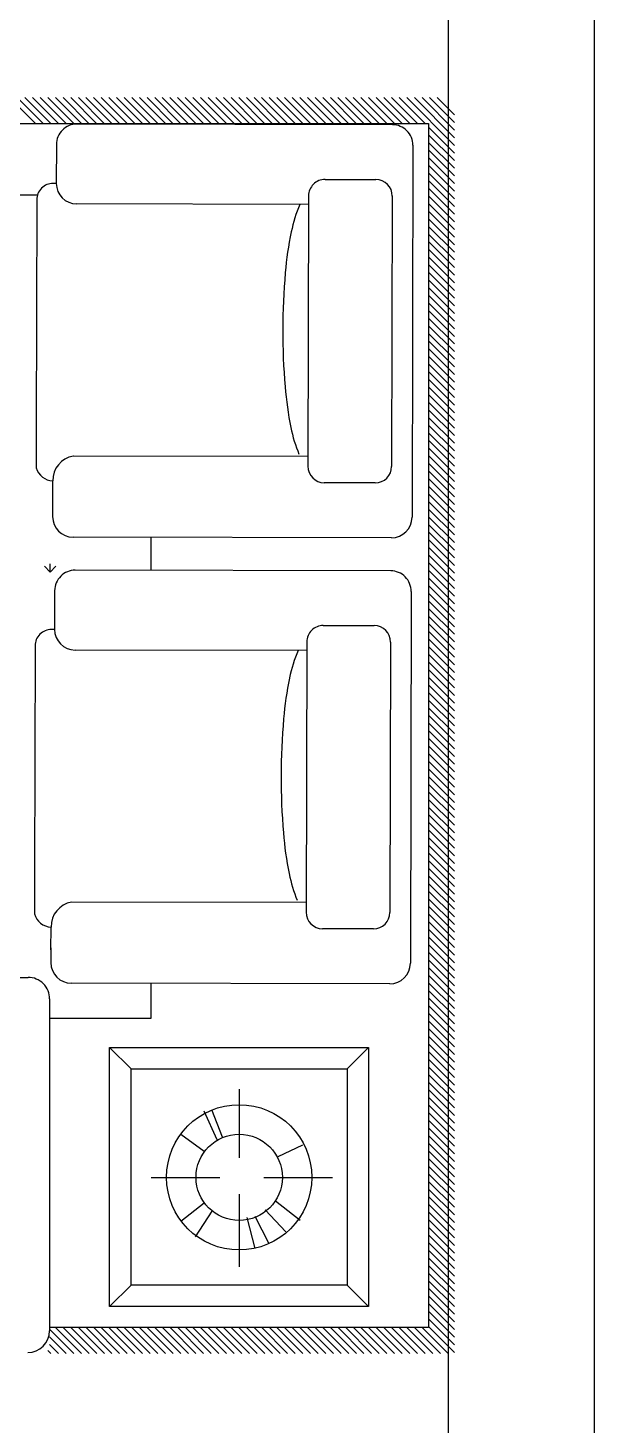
# Model space of a CAD drawing. Header units: inches. Extents: x 5.4 to 47.9, y 11.7 to 36.5.
# Drawn here: x 46.6 to 47.911, y 23.69 to 26.922 of the extents above; entities that cross this region are included whole.
import ezdxf

# ---------------------------------------------------------------- set-up
doc = ezdxf.new("R2010")
doc.units = ezdxf.units.IN
doc.header["$MEASUREMENT"] = 0
doc.layers.add('02', color=2, linetype='Continuous')
doc.layers.add('kadrbm', color=4, linetype='Continuous')

# ---------------------------------------------------------------- blocks, each defined once
blk = doc.blocks.new('kadrbm')
at = {"layer": 'kadrbm', "color": 4}
blk.add_lwpolyline([(0, 0), (0, 24.7972), (21, 24.7972), (21, 0), (0, 0)], close=True, dxfattribs=at)
blk.add_lwpolyline([(20.6631, 0.3257), (20.6631, 24.4603), (0.3369, 24.4603), (0.3369, 0.3257), (20.6631, 0.3257)], dxfattribs=at)

msp = doc.modelspace()

# ---------------------------------------------------------------- linework, layer by layer
at = {"layer": '02'}
for p, q in [((46.618, 26.7014), (46.558, 26.7614)), ((46.6357, 26.7014), (46.5757, 26.7614)), ((46.6533, 26.7014), (46.5933, 26.7614)), ((46.671, 26.7014), (46.611, 26.7614)), ((46.6887, 26.7014), (46.6287, 26.7614)), ((46.7064, 26.7014), (46.6464, 26.7614)), ((46.7241, 26.7014), (46.6641, 26.7614)), ((46.7417, 26.7014), (46.6817, 26.7614)), ((46.7594, 26.7014), (46.6994, 26.7614)), ((46.7771, 26.7014), (46.7171, 26.7614)), ((46.7948, 26.7014), (46.7348, 26.7614)), ((46.8124, 26.7014), (46.7524, 26.7614)), ((46.8301, 26.7014), (46.7701, 26.7614)), ((46.8478, 26.7014), (46.7878, 26.7614)), ((46.8655, 26.7014), (46.8055, 26.7614)), ((46.8832, 26.7014), (46.8232, 26.7614)), ((46.9008, 26.7014), (46.8408, 26.7614)), ((46.9185, 26.7014), (46.8585, 26.7614)), ((46.9362, 26.7014), (46.8762, 26.7614)), ((46.9539, 26.7014), (46.8939, 26.7614)), ((46.9715, 26.7014), (46.9115, 26.7614)), ((46.9892, 26.7014), (46.9292, 26.7614)), ((47.0069, 26.7014), (46.9469, 26.7614)), ((47.0246, 26.7014), (46.9646, 26.7614)), ((47.0423, 26.7014), (46.9823, 26.7614)), ((47.0599, 26.7014), (46.9999, 26.7614)), ((47.0776, 26.7014), (47.0176, 26.7614)), ((47.0953, 26.7014), (47.0353, 26.7614)), ((47.113, 26.7014), (47.053, 26.7614)), ((47.1306, 26.7014), (47.0706, 26.7614)), ((47.1483, 26.7014), (47.0883, 26.7614)), ((47.166, 26.7014), (47.106, 26.7614)), ((47.1837, 26.7014), (47.1237, 26.7614)), ((47.2014, 26.7014), (47.1414, 26.7614)), ((47.219, 26.7014), (47.159, 26.7614)), ((47.2367, 26.7014), (47.1767, 26.7614)), ((47.2544, 26.7014), (47.1944, 26.7614)), ((47.2721, 26.7014), (47.2121, 26.7614)), ((47.2897, 26.7014), (47.2297, 26.7614)), ((47.3074, 26.7014), (47.2474, 26.7614)), ((47.3251, 26.7014), (47.2651, 26.7614)), ((47.3428, 26.7014), (47.2828, 26.7614)), ((47.3605, 26.7014), (47.3005, 26.7614)), ((47.3781, 26.7014), (47.3181, 26.7614)), ((47.3958, 26.7014), (47.3358, 26.7614)), ((47.4135, 26.7014), (47.3535, 26.7614)), ((47.4312, 26.7014), (47.3712, 26.7614)), ((47.4488, 26.7014), (47.3888, 26.7614)), ((47.4665, 26.7014), (47.4065, 26.7614)), ((47.4842, 26.7014), (47.4242, 26.7614)), ((47.5019, 26.7014), (47.4419, 26.7614)), ((47.5196, 26.7014), (47.4596, 26.7614)), ((47.5879, 26.6507), (47.4772, 26.7614)), ((47.5879, 26.6684), (47.4949, 26.7614)), ((47.5879, 26.6861), (47.5126, 26.7614)), ((47.5879, 26.7038), (47.5303, 26.7614)), ((47.5879, 26.7214), (47.5479, 26.7614)), ((43.6764, 26.7014), (47.5279, 26.7014)), ((47.4441, 26.6984), (46.7138, 26.6999)), ((47.5279, 26.7014), (47.5279, 23.9151)), ((47.5879, 26.633), (47.5279, 26.693)), ((47.5879, 26.6154), (47.5279, 26.6754)), ((46.6662, 26.6525), (46.666, 26.5628)), ((47.4915, 26.6508), (47.4895, 25.7901)), ((47.5879, 26.5977), (47.5279, 26.6577)), ((47.5879, 26.58), (47.5279, 26.64)), ((47.5879, 26.5623), (47.5279, 26.6223)), ((47.5879, 26.5447), (47.5279, 26.6047)), ((47.5879, 26.527), (47.5279, 26.587)), ((46.666, 26.5628), (46.6588, 26.5627)), ((47.2881, 26.5719), (47.4058, 26.5716)), ((47.5879, 26.5093), (47.5279, 26.5693)), ((47.5879, 26.4916), (47.5279, 26.5516)), ((46.6207, 26.5247), (46.6196, 25.9971)), ((47.2499, 26.5141), (46.7134, 26.5152)), ((47.25, 26.5339), (47.2485, 25.9083)), ((47.4438, 26.5336), (47.4423, 25.9079)), ((47.5879, 26.4739), (47.5279, 26.5339)), ((47.5879, 26.4563), (47.5279, 26.5163)), ((47.5879, 26.4386), (47.5279, 26.4986)), ((47.5879, 26.4209), (47.5279, 26.4809)), ((47.5879, 26.4032), (47.5279, 26.4632)), ((47.5879, 26.3856), (47.5279, 26.4456)), ((47.5879, 26.3679), (47.5279, 26.4279)), ((47.5879, 26.3502), (47.5279, 26.4102)), ((47.5879, 26.3325), (47.5279, 26.3925)), ((47.5879, 26.3148), (47.5279, 26.3748)), ((47.5879, 26.2972), (47.5279, 26.3572)), ((47.5879, 26.2795), (47.5279, 26.3395)), ((47.5879, 26.2618), (47.5279, 26.3218)), ((47.5879, 26.2441), (47.5279, 26.3041)), ((47.5879, 26.2265), (47.5279, 26.2865)), ((47.5879, 26.2088), (47.5279, 26.2688)), ((47.5879, 26.1911), (47.5279, 26.2511)), ((47.5879, 26.1734), (47.5279, 26.2334)), ((47.5879, 26.1557), (47.5279, 26.2157)), ((47.5879, 26.1381), (47.5279, 26.1981)), ((47.5879, 26.1204), (47.5279, 26.1804)), ((47.5879, 26.1027), (47.5279, 26.1627)), ((47.5879, 26.085), (47.5279, 26.145)), ((47.5879, 26.0674), (47.5279, 26.1274)), ((47.5879, 26.0497), (47.5279, 26.1097)), ((47.5879, 26.032), (47.5279, 26.092)), ((47.5879, 26.0143), (47.5279, 26.0743)), ((47.5879, 25.9966), (47.5279, 26.0566)), ((47.5879, 25.979), (47.5279, 26.039)), ((46.6198, 26.0191), (46.6197, 25.9046)), ((47.5879, 25.9613), (47.5279, 26.0213)), ((47.5879, 25.9436), (47.5279, 26.0036)), ((47.5879, 25.9259), (47.5279, 25.9859)), ((47.5879, 25.9083), (47.5279, 25.9683)), ((47.2485, 25.9307), (46.7055, 25.9318)), ((47.5879, 25.8906), (47.5279, 25.9506)), ((47.5879, 25.8729), (47.5279, 25.9329)), ((47.5879, 25.8552), (47.5279, 25.9152)), ((47.5879, 25.8375), (47.5279, 25.8975)), ((46.6578, 25.8214), (46.6579, 25.8741)), ((47.4042, 25.8699), (47.2864, 25.8702)), ((47.5879, 25.8199), (47.5279, 25.8799)), ((47.5879, 25.8022), (47.5279, 25.8622)), ((47.5879, 25.7845), (47.5279, 25.8445)), ((46.6575, 25.8261), (46.6575, 25.7918)), ((47.5879, 25.7668), (47.5279, 25.8268)), ((47.5879, 25.7492), (47.5279, 25.8092)), ((47.5879, 25.7315), (47.5279, 25.7915)), ((47.5879, 25.7138), (47.5279, 25.7738)), ((47.4419, 25.7427), (46.7049, 25.7442)), ((47.5879, 25.6961), (47.5279, 25.7561)), ((47.5879, 25.6784), (47.5279, 25.7384)), ((47.5879, 25.6608), (47.5279, 25.7208)), ((47.5879, 25.6431), (47.5279, 25.7031)), ((46.652, 25.6635), (46.6387, 25.6768)), ((46.652, 25.6635), (46.652, 25.6823)), ((46.652, 25.6635), (46.6652, 25.6768)), ((47.5879, 25.6254), (47.5279, 25.6854)), ((47.4401, 25.6663), (46.7098, 25.6677)), ((47.5879, 25.6077), (47.5279, 25.6677)), ((47.5879, 25.5901), (47.5279, 25.6501)), ((46.6623, 25.6203), (46.6621, 25.5306)), ((47.4875, 25.6187), (47.4856, 24.758)), ((47.5879, 25.5724), (47.5279, 25.6324)), ((47.5879, 25.5547), (47.5279, 25.6147)), ((47.5879, 25.537), (47.5279, 25.597)), ((47.5879, 25.5193), (47.5279, 25.5793)), ((47.2841, 25.5397), (47.4019, 25.5395)), ((47.5879, 25.5017), (47.5279, 25.5617)), ((47.5879, 25.484), (47.5279, 25.544)), ((46.6621, 25.5306), (46.6548, 25.5305)), ((47.5879, 25.4663), (47.5279, 25.5263)), ((47.5879, 25.4486), (47.5279, 25.5086)), ((46.6168, 25.4926), (46.6157, 24.9649)), ((47.246, 25.4819), (46.7095, 25.483)), ((47.246, 25.5018), (47.2445, 24.8761)), ((47.4398, 25.5014), (47.4383, 24.8757)), ((47.5879, 25.431), (47.5279, 25.491)), ((47.5879, 25.4133), (47.5279, 25.4733)), ((47.5879, 25.3956), (47.5279, 25.4556)), ((47.5879, 25.3779), (47.5279, 25.4379)), ((47.5879, 25.3603), (47.5279, 25.4203)), ((47.5879, 25.3426), (47.5279, 25.4026)), ((47.5879, 25.3249), (47.5279, 25.3849)), ((47.5879, 25.3072), (47.5279, 25.3672)), ((47.5879, 25.2895), (47.5279, 25.3495)), ((47.5879, 25.2719), (47.5279, 25.3319)), ((47.5879, 25.2542), (47.5279, 25.3142)), ((47.5879, 25.2365), (47.5279, 25.2965)), ((47.5879, 25.2188), (47.5279, 25.2788)), ((47.5879, 25.2012), (47.5279, 25.2612)), ((47.5879, 25.1835), (47.5279, 25.2435)), ((47.5879, 25.1658), (47.5279, 25.2258)), ((47.5879, 25.1481), (47.5279, 25.2081)), ((47.5879, 25.1304), (47.5279, 25.1904)), ((47.5879, 25.1128), (47.5279, 25.1728)), ((47.5879, 25.0951), (47.5279, 25.1551)), ((47.5879, 25.0774), (47.5279, 25.1374)), ((47.5879, 25.0597), (47.5279, 25.1197)), ((47.5879, 25.0421), (47.5279, 25.1021)), ((47.5879, 25.0244), (47.5279, 25.0844)), ((47.5879, 25.0067), (47.5279, 25.0667)), ((47.5879, 24.989), (47.5279, 25.049)), ((47.5879, 24.9713), (47.5279, 25.0313)), ((47.5879, 24.9537), (47.5279, 25.0137)), ((47.5879, 24.936), (47.5279, 24.996)), ((46.6159, 24.9869), (46.6157, 24.8725)), ((47.5879, 24.9183), (47.5279, 24.9783)), ((47.5879, 24.9006), (47.5279, 24.9606)), ((47.5879, 24.883), (47.5279, 24.943)), ((47.5879, 24.8653), (47.5279, 24.9253)), ((47.2446, 24.8985), (46.7015, 24.8996)), ((47.5879, 24.8476), (47.5279, 24.9076)), ((47.5879, 24.8299), (47.5279, 24.8899)), ((47.5879, 24.8122), (47.5279, 24.8722)), ((46.6538, 24.7893), (46.6539, 24.8419)), ((47.4002, 24.8378), (47.2825, 24.838)), ((47.5879, 24.7946), (47.5279, 24.8546)), ((47.5879, 24.7769), (47.5279, 24.8369)), ((47.5879, 24.7592), (47.5279, 24.8192)), ((47.5879, 24.7415), (47.5279, 24.8015)), ((46.6536, 24.7939), (46.6535, 24.7596)), ((47.5879, 24.7239), (47.5279, 24.7839)), ((47.5879, 24.7062), (47.5279, 24.7662)), ((47.5879, 24.6885), (47.5279, 24.7485)), ((46.5008, 24.7256), (46.6008, 24.7255)), ((47.438, 24.7106), (46.7009, 24.712)), ((47.5879, 24.6708), (47.5279, 24.7308)), ((47.5879, 24.6531), (47.5279, 24.7131)), ((46.6507, 24.6755), (46.6504, 23.9076)), ((47.5879, 24.6355), (47.5279, 24.6955)), ((47.5879, 24.6178), (47.5279, 24.6778)), ((47.5879, 24.6001), (47.5279, 24.6601)), ((47.5879, 24.5824), (47.5279, 24.6424)), ((47.5879, 24.5648), (47.5279, 24.6248)), ((47.5879, 24.5471), (47.5279, 24.6071)), ((47.5879, 24.5294), (47.5279, 24.5894)), ((47.5879, 24.5117), (47.5279, 24.5717)), ((46.7891, 24.5636), (47.3891, 24.5636)), ((46.8391, 24.5136), (46.7891, 24.5636)), ((46.7891, 23.9636), (46.7891, 24.5636)), ((47.3391, 24.5136), (47.3891, 24.5636)), ((47.3891, 24.5636), (47.3891, 23.9636)), ((47.5879, 24.494), (47.5279, 24.554)), ((46.8391, 24.5136), (47.3391, 24.5136)), ((46.8391, 24.0136), (46.8391, 24.5136)), ((47.3391, 24.5136), (47.3391, 24.0136)), ((47.5879, 24.4764), (47.5279, 24.5364)), ((47.5879, 24.4587), (47.5279, 24.5187)), ((47.5879, 24.441), (47.5279, 24.501)), ((47.5879, 24.4233), (47.5279, 24.4833)), ((47.0894, 24.4668), (47.0894, 24.3078)), ((47.5879, 24.4057), (47.5279, 24.4657)), ((47.5879, 24.388), (47.5279, 24.448)), ((47.0384, 24.3498), (47.0084, 24.4158)), ((47.0504, 24.3558), (47.0264, 24.4188)), ((47.5879, 24.3703), (47.5279, 24.4303)), ((47.5879, 24.3526), (47.5279, 24.4126)), ((47.5879, 24.3349), (47.5279, 24.3949)), ((47.5879, 24.3173), (47.5279, 24.3773)), ((47.0084, 24.3228), (46.9544, 24.3618)), ((47.5879, 24.2996), (47.5279, 24.3596)), ((47.1794, 24.3108), (47.2364, 24.3378)), ((47.5879, 24.2819), (47.5279, 24.3419)), ((47.5879, 24.2642), (47.5279, 24.3242)), ((47.5879, 24.2466), (47.5279, 24.3066)), ((47.5879, 24.2289), (47.5279, 24.2889)), ((46.8854, 24.2628), (47.0444, 24.2628)), ((47.1464, 24.2628), (47.3054, 24.2628)), ((47.5879, 24.2112), (47.5279, 24.2712)), ((47.5879, 24.1935), (47.5279, 24.2535)), ((47.0894, 24.2238), (47.0894, 24.0558)), ((47.5879, 24.1758), (47.5279, 24.2358)), ((47.5879, 24.1582), (47.5279, 24.2182)), ((47.0084, 24.2028), (46.9544, 24.1608)), ((47.0264, 24.1848), (46.9874, 24.1248)), ((47.1494, 24.1878), (47.1974, 24.1368)), ((47.1734, 24.2088), (47.2304, 24.1638)), ((47.5879, 24.1405), (47.5279, 24.2005)), ((47.5879, 24.1228), (47.5279, 24.1828)), ((47.1074, 24.1698), (47.1254, 24.0978)), ((47.1254, 24.1728), (47.1584, 24.1098)), ((47.5879, 24.1051), (47.5279, 24.1651)), ((47.5879, 24.0875), (47.5279, 24.1475)), ((47.5879, 24.0698), (47.5279, 24.1298)), ((47.5879, 24.0521), (47.5279, 24.1121)), ((47.5879, 24.0344), (47.5279, 24.0944)), ((47.5879, 24.0167), (47.5279, 24.0767)), ((47.5879, 23.9991), (47.5279, 24.0591)), ((47.5879, 23.9814), (47.5279, 24.0414)), ((47.5879, 23.9637), (47.5279, 24.0237)), ((46.8391, 24.0136), (46.7891, 23.9636)), ((47.3391, 24.0136), (46.8391, 24.0136)), ((47.3391, 24.0136), (47.3891, 23.9636)), ((47.5879, 23.946), (47.5279, 24.006)), ((47.5879, 23.9284), (47.5279, 23.9884)), ((47.3891, 23.9636), (46.7891, 23.9636)), ((47.5879, 23.9107), (47.5279, 23.9707)), ((47.5879, 23.893), (47.5279, 23.953)), ((47.5879, 23.8753), (47.5279, 23.9353)), ((46.6889, 23.8551), (46.6504, 23.8935)), ((47.5279, 23.9151), (46.6505, 23.9151)), ((46.7066, 23.8551), (46.6505, 23.9112)), ((46.7242, 23.8551), (46.6642, 23.9151)), ((46.7419, 23.8551), (46.6819, 23.9151)), ((46.7596, 23.8551), (46.6996, 23.9151)), ((46.7773, 23.8551), (46.7173, 23.9151)), ((46.7949, 23.8551), (46.7349, 23.9151)), ((46.8126, 23.8551), (46.7526, 23.9151)), ((46.8303, 23.8551), (46.7703, 23.9151)), ((46.848, 23.8551), (46.788, 23.9151)), ((46.8657, 23.8551), (46.8057, 23.9151)), ((46.8833, 23.8551), (46.8233, 23.9151)), ((46.901, 23.8551), (46.841, 23.9151)), ((46.9187, 23.8551), (46.8587, 23.9151)), ((46.9364, 23.8551), (46.8764, 23.9151)), ((46.954, 23.8551), (46.894, 23.9151)), ((46.9717, 23.8551), (46.9117, 23.9151)), ((46.9894, 23.8551), (46.9294, 23.9151)), ((47.0071, 23.8551), (46.9471, 23.9151)), ((47.0248, 23.8551), (46.9648, 23.9151)), ((47.0424, 23.8551), (46.9824, 23.9151)), ((47.0601, 23.8551), (47.0001, 23.9151)), ((47.0778, 23.8551), (47.0178, 23.9151)), ((47.0955, 23.8551), (47.0355, 23.9151)), ((47.1131, 23.8551), (47.0531, 23.9151)), ((47.1308, 23.8551), (47.0708, 23.9151)), ((47.1485, 23.8551), (47.0885, 23.9151)), ((47.1662, 23.8551), (47.1062, 23.9151)), ((47.1839, 23.8551), (47.1239, 23.9151)), ((47.2015, 23.8551), (47.1415, 23.9151)), ((47.2192, 23.8551), (47.1592, 23.9151)), ((47.2369, 23.8551), (47.1769, 23.9151)), ((47.2546, 23.8551), (47.1946, 23.9151)), ((47.2722, 23.8551), (47.2122, 23.9151)), ((47.2899, 23.8551), (47.2299, 23.9151)), ((47.3076, 23.8551), (47.2476, 23.9151)), ((47.3253, 23.8551), (47.2653, 23.9151)), ((47.343, 23.8551), (47.283, 23.9151)), ((47.3606, 23.8551), (47.3006, 23.9151)), ((47.3783, 23.8551), (47.3183, 23.9151)), ((47.396, 23.8551), (47.336, 23.9151)), ((47.4137, 23.8551), (47.3537, 23.9151)), ((47.4313, 23.8551), (47.3713, 23.9151)), ((47.449, 23.8551), (47.389, 23.9151)), ((47.4667, 23.8551), (47.4067, 23.9151)), ((47.4844, 23.8551), (47.4244, 23.9151)), ((47.5021, 23.8551), (47.4421, 23.9151)), ((47.5197, 23.8551), (47.4597, 23.9151)), ((47.5374, 23.8551), (47.4774, 23.9151)), ((47.5551, 23.8551), (47.4951, 23.9151)), ((47.5728, 23.8551), (47.5128, 23.9151)), ((47.5879, 23.8576), (47.5279, 23.9176)), ((46.6535, 23.8551), (46.6464, 23.8622)), ((46.6712, 23.8551), (46.6501, 23.8762))]:
    msp.add_line(p, q, dxfattribs=at)
for points in [[(44.1231, 26.4993), (44.1231, 26.5364), (46.6226, 26.5364)], [(46.885, 25.7439), (46.885, 25.6674)], [(46.885, 24.7117), (46.885, 24.6304), (46.6507, 24.6304)]]:
    msp.add_lwpolyline(points, dxfattribs=at)
for radius in [0.1681, 0.0999]:
    msp.add_circle((47.0894, 24.2628), radius, dxfattribs=at)
for centre, radius, start, end in [((46.7137, 26.6524), 0.0475, 89.8852, 179.8852), ((47.444, 26.6509), 0.0475, 359.8702, 89.8852), ((46.6587, 26.5247), 0.038, 89.8852, 179.8852), ((46.7135, 26.5627), 0.0475, 179.8852, 269.8852), ((47.288, 26.5339), 0.038, 89.8852, 179.8852), ((47.4058, 26.5336), 0.038, 359.8852, 89.8852), ((47.5443, 26.3815), 0.3414, 157.1465, 168.3591), ((48.0085, 26.2859), 0.8154, 168.3591, 175.0569), ((48.7586, 26.221), 1.5683, 175.0569, 184.7135), ((48.0083, 26.1592), 0.8154, 184.7135, 191.4113), ((47.5437, 26.0654), 0.3414, 191.4113, 202.2718), ((46.7151, 25.8754), 0.0572, 99.6427, 181.275), ((46.6596, 25.9153), 0.0412, 195.0242, 267.6655), ((47.2865, 25.9082), 0.038, 179.8852, 269.8852), ((47.4043, 25.9079), 0.038, 269.8852, 359.8852), ((46.705, 25.7917), 0.0475, 179.8852, 269.8852), ((47.442, 25.7902), 0.0475, 269.8852, 359.8852), ((46.7098, 25.6202), 0.0475, 89.8852, 179.8852), ((47.44, 25.6188), 0.0475, 359.8702, 89.8852), ((47.284, 25.5017), 0.038, 89.8852, 179.8852), ((47.4018, 25.5015), 0.038, 359.8852, 89.8852), ((46.6548, 25.4925), 0.038, 89.8852, 179.8852), ((46.7096, 25.5305), 0.0475, 179.8852, 269.8852), ((47.5403, 25.3494), 0.3414, 157.1465, 168.3591), ((48.0046, 25.2537), 0.8154, 168.3591, 175.0569), ((48.7547, 25.1889), 1.5683, 175.0569, 184.7135), ((48.0043, 25.127), 0.8154, 184.7135, 191.4113), ((47.5397, 25.0332), 0.3414, 191.4113, 202.2718), ((46.7111, 24.8432), 0.0572, 99.6427, 181.275), ((46.6556, 24.8831), 0.0412, 195.0242, 267.6655), ((47.2825, 24.876), 0.038, 179.8852, 269.8852), ((47.4003, 24.8758), 0.038, 269.8852, 359.8852), ((46.701, 24.7595), 0.0475, 179.8852, 269.8852), ((47.4381, 24.7581), 0.0475, 269.8852, 359.8852), ((46.6007, 24.6755), 0.05, 359.9772, 89.9772), ((46.6004, 23.9076), 0.05, 269.9772, 359.9772)]:
    msp.add_arc(centre, radius, start, end, dxfattribs=at)

# ---------------------------------------------------------------- block references
at = {"layer": 'kadrbm'}
msp.add_blockref('kadrbm', (26.9109, 11.6597), dxfattribs=at)

doc.saveas('drawing.dxf')
